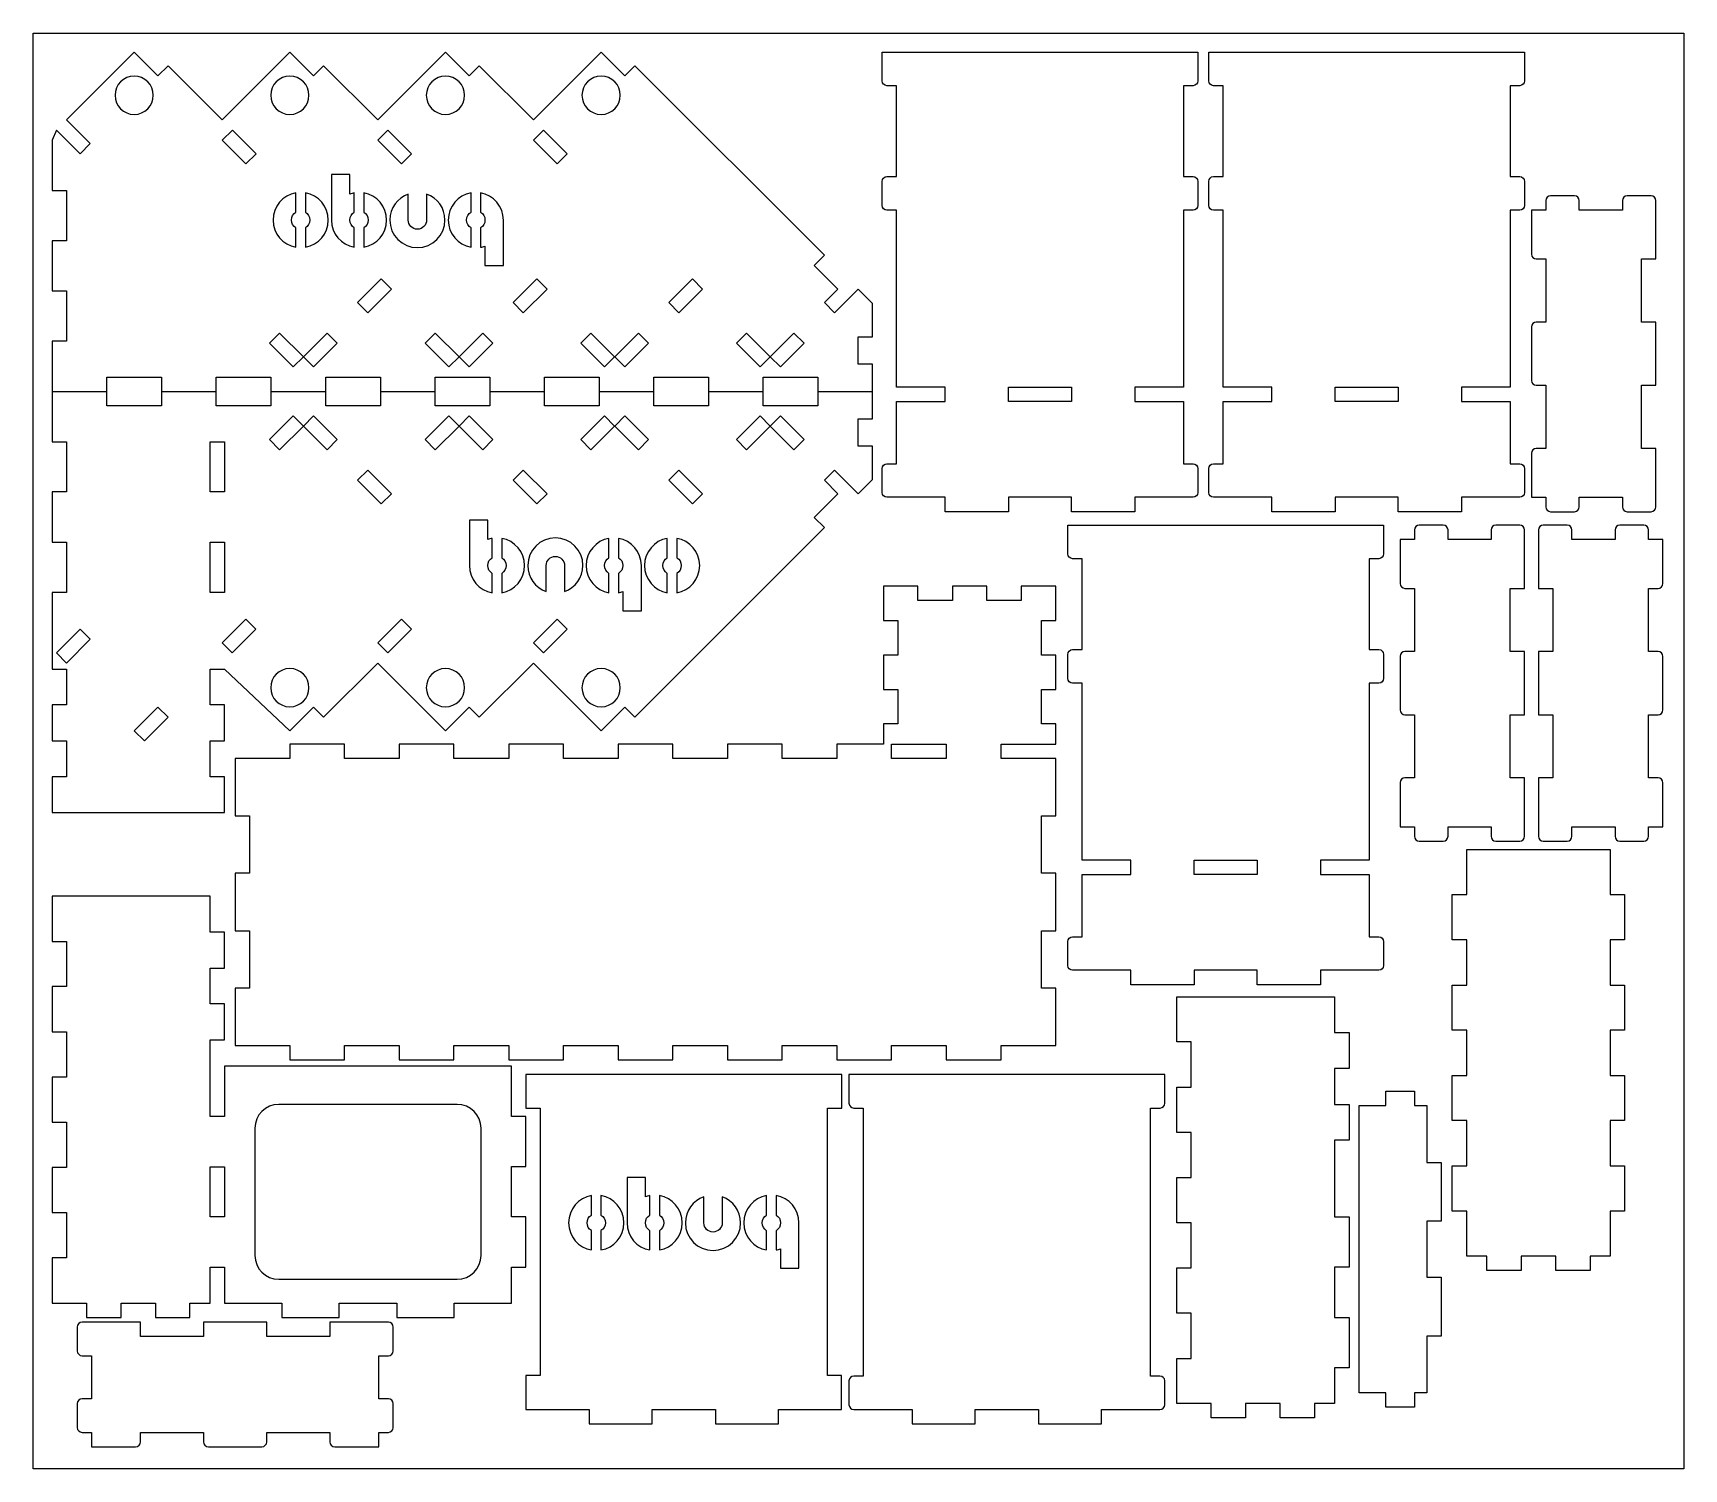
# Model space of a CAD drawing. Extents: x 0 to 345, y -300 to 0.
import ezdxf

# ---------------------------------------------------------------- set-up
doc = ezdxf.new("R2010")
doc.units = 0
doc.header["$MEASUREMENT"] = 0
doc.layers.add('LAYER_1', color=7, linetype='CONTINUOUS')

msp = doc.modelspace()

# ---------------------------------------------------------------- linework, layer by layer
at = {"layer": 'LAYER_1', "color": 7}
msp.add_lwpolyline([(345, -300), (0, -300), (0, 0), (345, 0), (345, -300)], dxfattribs=at)
at = {"layer": 'LAYER_1'}
for points in [[(175.46, -63.46), (175.46, -56.5), (172.46, -53.49), (167.5, -58.45), (165.38, -56.33), (168.2, -53.51), (163.25, -48.56), (165.38, -46.43), (125.79, -6.83), (123.67, -8.95), (118.72, -4.01), (104.58, -18.15), (93.25, -6.83), (91.13, -8.95), (86.18, -4.01), (72.04, -18.15), (60.73, -6.83), (58.6, -8.95), (53.66, -4.01), (39.51, -18.15), (28.21, -6.83), (26.09, -8.95), (21.14, -4), (7, -18.15), (11.95, -23.1), (9.83, -25.22), (4.88, -20.27), (4, -22.39), (4, -32.89), (7, -32.89), (7, -43.39), (4, -43.39), (4, -53.89), (7, -53.89), (7, -64.39), (4, -64.39), (4, -74.88), (15.43, -74.88), (15.43, -71.89), (26.86, -71.89), (26.86, -74.88), (38.29, -74.88), (38.29, -71.89), (49.72, -71.89), (49.72, -74.88), (61.16, -74.88), (61.16, -71.89), (72.59, -71.89), (72.59, -74.88), (84.01, -74.88), (84.01, -71.89), (95.44, -71.89), (95.44, -74.88), (106.87, -74.88), (106.87, -71.89), (118.31, -71.89), (118.31, -74.88), (129.74, -74.88), (129.74, -71.89), (141.17, -71.89), (141.17, -74.88), (152.6, -74.88), (152.6, -71.89), (164.03, -71.89), (164.03, -74.88), (175.46, -74.88), (175.46, -69.17), (172.46, -69.17), (172.46, -63.46), (175.46, -63.46)], [(44.48, -27.34), (39.53, -22.39), (41.66, -20.27), (46.6, -25.22), (44.48, -27.34)], [(74.16, -20.27), (79.11, -25.22), (76.99, -27.34), (72.04, -22.39), (74.16, -20.27)], [(109.52, -27.34), (104.57, -22.39), (106.69, -20.27), (111.64, -25.22), (109.52, -27.34)], [(69.94, -58.45), (67.82, -56.33), (72.77, -51.38), (74.89, -53.5), (69.94, -58.45)], [(102.46, -58.45), (100.34, -56.33), (105.29, -51.38), (107.41, -53.51), (102.46, -58.45)], [(134.98, -58.45), (132.86, -56.33), (137.81, -51.38), (139.93, -53.51), (134.98, -58.45)], [(54.37, -69.77), (49.42, -64.82), (51.54, -62.7), (56.5, -67.65), (54.37, -69.77)], [(58.63, -69.76), (56.51, -67.64), (61.46, -62.69), (63.58, -64.82), (58.63, -69.76)], [(91.14, -69.77), (89.02, -67.65), (86.9, -69.76), (81.95, -64.82), (84.07, -62.7), (89.02, -67.64), (89.02, -67.65), (93.97, -62.7), (96.09, -64.82), (91.14, -69.77)], [(119.42, -69.77), (114.47, -64.82), (116.59, -62.7), (121.54, -67.65), (119.42, -69.77)], [(123.67, -69.77), (121.55, -67.65), (126.5, -62.7), (128.62, -64.82), (123.67, -69.77)], [(156.18, -69.77), (154.06, -67.65), (151.94, -69.77), (146.99, -64.82), (149.11, -62.7), (154.06, -67.65), (154.06, -67.64), (159.01, -62.7), (161.13, -64.82), (156.18, -69.77)], [(4, -74.88), (4, -85.38), (7, -85.38), (7, -95.88), (4, -95.88), (4, -106.38), (7, -106.38), (7, -116.88), (4, -116.88), (4, -132.88), (7, -132.88), (7, -140.38), (4, -140.38), (4, -147.88), (7, -147.88), (7, -155.38), (4, -155.38), (4, -162.88), (40, -162.88), (40, -155.38), (37, -155.38), (37, -147.88), (40, -147.88), (40, -140.38), (37, -140.38), (37, -132.88), (40, -132.88), (53.66, -145.76), (58.6, -140.81), (60.73, -142.93), (72.04, -131.62), (86.18, -145.76), (91.13, -140.81), (93.25, -142.93), (104.58, -131.62), (118.72, -145.76), (123.67, -140.81), (125.79, -142.93), (165.39, -103.34), (163.25, -101.21), (168.2, -96.26), (165.38, -93.43), (167.5, -91.31), (172.46, -96.27), (175.46, -93.27), (175.46, -86.31), (172.46, -86.31), (172.46, -80.6), (175.46, -80.6), (175.46, -74.88)], [(26.86, -74.88), (26.86, -77.88), (15.43, -77.88), (15.43, -74.88)], [(49.72, -74.88), (49.72, -77.88), (38.29, -77.88), (38.29, -74.88)], [(72.59, -74.88), (72.59, -77.88), (61.16, -77.88), (61.16, -74.88)], [(95.44, -74.88), (95.44, -77.88), (84.01, -77.88), (84.01, -74.88)], [(118.31, -74.88), (118.31, -77.88), (106.87, -77.88), (106.87, -74.88)], [(141.17, -74.88), (141.17, -77.88), (129.74, -77.88), (129.74, -74.88)], [(164.03, -74.88), (164.03, -77.88), (152.6, -77.88), (152.6, -74.88)], [(217.03, -77), (203.83, -77), (203.83, -74), (217.03, -74), (217.03, -77)], [(285.29, -77), (272.09, -77), (272.09, -74), (285.29, -74), (285.29, -77)], [(54.37, -80), (56.5, -82.12), (51.54, -87.07), (49.42, -84.95), (54.37, -80)], [(58.63, -80), (63.58, -84.95), (61.46, -87.08), (56.51, -82.13), (58.63, -80)], [(86.9, -80), (89.02, -82.12), (91.14, -80), (96.09, -84.95), (93.97, -87.07), (89.02, -82.12), (89.02, -82.12), (84.07, -87.07), (81.95, -84.95), (86.9, -80)], [(119.42, -80), (121.54, -82.12), (116.59, -87.07), (114.47, -84.95), (119.42, -80)], [(123.67, -80), (128.62, -84.95), (126.5, -87.07), (121.55, -82.12), (123.67, -80)], [(151.94, -80), (154.06, -82.12), (156.18, -80), (161.13, -84.95), (159.01, -87.07), (154.06, -82.12), (154.06, -82.12), (149.11, -87.07), (146.99, -84.95), (151.94, -80)], [(37, -85.38), (40, -85.38), (40, -95.88), (37, -95.88), (37, -85.38)], [(69.94, -91.32), (74.89, -96.27), (72.77, -98.39), (67.82, -93.44), (69.94, -91.32)], [(102.46, -91.31), (107.41, -96.26), (105.29, -98.38), (100.34, -93.43), (102.46, -91.31)], [(134.98, -91.31), (139.93, -96.26), (137.81, -98.38), (132.86, -93.43), (134.98, -91.31)], [(37, -106.38), (40, -106.38), (40, -116.88), (37, -116.88), (37, -106.38)], [(42.25, -199.55), (42.25, -211.55), (53.68, -211.55), (53.68, -214.55), (65.11, -214.55), (65.11, -211.55), (76.54, -211.55), (76.54, -214.55), (87.97, -214.55), (87.97, -211.55), (99.4, -211.55), (99.4, -214.55), (110.83, -214.55), (110.83, -211.55), (122.27, -211.55), (122.27, -214.55), (133.69, -214.55), (133.69, -211.55), (145.12, -211.55), (145.12, -214.55), (156.55, -214.55), (156.55, -211.55), (167.99, -211.55), (167.99, -214.55), (179.42, -214.55), (179.42, -211.55), (190.85, -211.55), (190.85, -214.55), (202.28, -214.55), (202.28, -211.55), (213.71, -211.55), (213.71, -199.55), (210.71, -199.55), (210.71, -187.56), (213.71, -187.56), (213.71, -175.55), (210.71, -175.55), (210.71, -163.55), (213.71, -163.55), (213.71, -151.55), (202.28, -151.55), (202.28, -148.55), (213.71, -148.55), (213.71, -144.35), (210.71, -144.35), (210.71, -137.15), (213.71, -137.15), (213.71, -129.95), (210.71, -129.95), (210.71, -122.75), (213.71, -122.75), (213.71, -115.55), (206.51, -115.55), (206.51, -118.56), (199.31, -118.56), (199.31, -115.55), (192.11, -115.55), (192.11, -118.56), (184.91, -118.56), (184.91, -115.55), (177.71, -115.55), (177.71, -122.75), (180.71, -122.75), (180.71, -129.95), (177.71, -129.95), (177.71, -137.15), (180.71, -137.15), (180.71, -144.35), (177.71, -144.35), (177.71, -148.55), (167.99, -148.56), (167.99, -151.55), (156.55, -151.55), (156.55, -148.56), (145.12, -148.56), (145.12, -151.55), (133.69, -151.55), (133.69, -148.56), (122.27, -148.56), (122.27, -151.55), (110.83, -151.55), (110.83, -148.56), (99.4, -148.56), (99.4, -151.55), (87.96, -151.55), (87.96, -148.56), (76.54, -148.56), (76.54, -151.55), (65.11, -151.55), (65.11, -148.56), (53.68, -148.56), (53.68, -151.55), (42.25, -151.55), (42.25, -163.55), (45.25, -163.55), (45.25, -175.55), (42.25, -175.55), (42.25, -187.56), (45.25, -187.56), (45.25, -199.55), (42.25, -199.55)], [(41.64, -129.5), (39.52, -127.39), (44.47, -122.44), (46.59, -124.55), (41.64, -129.5)], [(74.16, -129.5), (72.04, -127.38), (76.99, -122.43), (79.11, -124.55), (74.16, -129.5)], [(106.69, -129.5), (104.57, -127.38), (109.52, -122.43), (111.64, -124.55), (106.69, -129.5)], [(7, -131.62), (4.88, -129.5), (9.83, -124.55), (11.95, -126.67), (7, -131.62), (7, -131.62)], [(26.09, -140.82), (28.21, -142.93), (28.21, -142.94), (23.27, -147.89), (21.14, -145.77), (26.09, -140.82)], [(179.42, -148.56), (190.85, -148.55), (190.85, -151.55), (179.42, -151.55), (179.42, -148.56)], [(255.83, -175.82), (242.64, -175.82), (242.64, -172.82), (255.83, -172.82), (255.83, -175.82)], [(7, -189.78), (7, -199.23), (4, -199.23), (4, -208.68), (7, -208.68), (7, -218.12), (4, -218.12), (4, -227.56), (7, -227.56), (7, -237.01), (4, -237.01), (4, -246.45), (7, -246.45), (7, -255.9), (4, -255.9), (4, -265.34), (11.2, -265.34), (11.2, -268.34), (18.4, -268.34), (18.4, -265.34), (25.6, -265.34), (25.6, -268.34), (32.8, -268.34), (32.8, -265.34), (37, -265.34), (37, -257.85), (40, -257.85), (40, -265.34), (52, -265.34), (52, -268.34), (64, -268.34), (64, -265.34), (76, -265.34), (76, -268.34), (88, -268.34), (88, -265.34), (100, -265.34), (100, -257.85), (103, -257.85), (103, -247.34), (100, -247.34), (100, -236.84), (103, -236.84), (103, -226.34), (100, -226.34), (100, -215.84), (40, -215.84), (40, -226.34), (37, -226.34), (37, -210.34), (40, -210.34), (40, -202.84), (37, -202.84), (37, -195.34), (40, -195.34), (40, -187.84), (37, -187.84), (37, -180.34), (4, -180.34), (4, -189.78), (7, -189.78)], [(168.99, -224.59), (168.99, -217.59), (103, -217.59), (103, -224.59), (106, -224.59), (106, -280.44), (103, -280.44), (103, -287.59), (116.19, -287.59), (116.19, -290.59), (129.39, -290.59), (129.39, -287.59), (142.59, -287.59), (142.59, -290.59), (155.78, -290.59), (155.78, -287.59), (168.98, -287.59), (168.98, -280.44), (166, -280.44), (166, -224.59), (168.99, -224.59)], [(37, -236.85), (40, -236.85), (40, -247.34), (37, -247.34), (37, -236.85)]]:
    msp.add_lwpolyline(points, dxfattribs=at)
at = {"layer": 'LAYER_1', "color": 1}
for points in [[(318.2, -255.55), (311, -255.55), (311, -258.55), (303.8, -258.55), (303.8, -255.55), (299.6, -255.55), (299.6, -246.11), (296.59, -246.11), (296.59, -236.66), (299.6, -236.66), (299.6, -227.22), (296.59, -227.22), (296.59, -217.78), (299.6, -217.78), (299.6, -208.33), (296.59, -208.33), (296.59, -198.89), (299.6, -198.89), (299.6, -189.44), (296.59, -189.44), (296.59, -180), (299.6, -180), (299.6, -170.55), (329.6, -170.55), (329.6, -180), (332.6, -180), (332.6, -189.44), (329.6, -189.44), (329.6, -198.89), (332.6, -198.89), (332.6, -208.33), (329.6, -208.33), (329.6, -217.78), (332.6, -217.78), (332.6, -227.22), (329.6, -227.22), (329.6, -236.66), (332.6, -236.66), (332.6, -246.11), (329.6, -246.11), (329.6, -255.55), (325.4, -255.55), (325.4, -258.55), (318.2, -258.55), (318.2, -255.55)], [(260.6, -286.33), (253.4, -286.33), (253.4, -289.33), (246.21, -289.33), (246.21, -286.33), (239.01, -286.33), (239.01, -276.89), (242, -276.89), (242, -267.44), (239.01, -267.44), (239.01, -258), (242, -258), (242, -248.55), (239.01, -248.55), (239.01, -239.11), (242, -239.11), (242, -229.67), (239.01, -229.67), (239.01, -220.22), (242, -220.22), (242, -210.77), (239.01, -210.77), (239.01, -201.33), (272, -201.33), (272, -208.83), (275, -208.83), (275, -216.33), (272, -216.33), (272, -223.83), (275, -223.83), (275, -231.33), (272, -231.33), (272, -247.33), (275, -247.33), (275, -257.84), (272, -257.84), (272, -268.33), (275, -268.33), (275, -278.84), (272, -278.84), (272, -286.33), (267.8, -286.33), (267.8, -289.33), (260.6, -289.33), (260.6, -286.33)], [(282.67, -221.09), (288.68, -221.09), (288.68, -224.09), (291.25, -224.09), (291.25, -235.94), (294.25, -235.94), (294.25, -248.24), (291.25, -248.24), (291.25, -259.94), (294.25, -259.94), (294.25, -272.24), (291.25, -272.24), (291.25, -284.09), (288.69, -284.09), (288.69, -287.09), (282.68, -287.09), (282.68, -284.09), (277.11, -284.09), (277.11, -224.09), (282.67, -224.09), (282.67, -221.09)]]:
    msp.add_lwpolyline(points, dxfattribs=at)
at = {"layer": 'LAYER_1'}
for points, knots in [([(242.42, -11), (242.98, -11), (243.43, -10.55), (243.43, -10), (243.43, -10), (243.43, -4), (243.43, -4), (243.43, -4), (177.43, -4), (177.43, -4), (177.43, -4), (177.43, -10), (177.43, -10), (177.43, -10.55), (177.88, -11), (178.43, -11), (178.43, -11), (180.43, -11), (180.43, -11), (180.43, -11), (180.43, -30), (180.43, -30), (180.43, -30), (178.43, -30), (178.43, -30), (177.88, -30), (177.43, -30.45), (177.43, -31), (177.43, -31), (177.43, -36), (177.43, -36), (177.43, -36.55), (177.88, -37), (178.43, -37), (178.43, -37), (180.43, -37), (180.43, -37), (180.43, -37), (180.43, -74), (180.43, -74), (180.43, -74), (190.63, -74), (190.63, -74), (190.63, -74), (190.63, -77), (190.63, -77), (190.63, -77), (180.43, -77), (180.43, -77), (180.43, -77), (180.43, -90), (180.43, -90), (180.43, -90), (178.43, -90), (178.43, -90), (178.43, -90), (178.43, -90), (178.43, -90), (177.88, -90), (177.43, -90.45), (177.43, -91), (177.43, -91), (177.43, -96), (177.43, -96), (177.43, -96.55), (177.88, -97), (178.43, -97), (178.43, -97), (190.63, -97), (190.63, -97), (190.63, -97), (190.63, -100), (190.63, -100), (190.63, -100), (203.83, -100), (203.83, -100), (203.83, -100), (203.83, -97), (203.83, -97), (203.83, -97), (217.03, -97), (217.03, -97), (217.03, -97), (217.03, -100), (217.03, -100), (217.03, -100), (230.23, -100), (230.23, -100), (230.23, -100), (230.23, -97), (230.23, -97), (230.23, -97), (242.42, -97), (242.42, -97), (242.98, -97), (243.43, -96.55), (243.43, -96), (243.43, -96), (243.43, -91.01), (243.43, -91.01), (243.43, -90.45), (242.98, -90), (242.42, -90), (242.42, -90), (240.43, -90), (240.43, -90), (240.43, -90), (240.43, -77), (240.43, -77), (240.43, -77), (230.23, -77), (230.23, -77), (230.23, -77), (230.23, -74), (230.23, -74), (230.23, -74), (240.42, -74), (240.42, -74), (240.42, -74), (240.42, -37), (240.42, -37), (240.42, -37), (242.42, -37), (242.42, -37), (242.98, -37), (243.43, -36.55), (243.43, -36), (243.43, -36), (243.43, -31), (243.43, -31), (243.43, -30.45), (242.98, -30), (242.42, -30), (242.42, -30), (240.42, -30), (240.42, -30), (240.42, -30), (240.43, -11), (240.43, -11), (240.43, -11), (242.42, -11), (242.42, -11)], [0, 0, 0, 0, 1, 1, 1, 2, 2, 2, 3, 3, 3, 4, 4, 4, 5, 5, 5, 6, 6, 6, 7, 7, 7, 8, 8, 8, 9, 9, 9, 10, 10, 10, 11, 11, 11, 12, 12, 12, 13, 13, 13, 14, 14, 14, 15, 15, 15, 16, 16, 16, 17, 17, 17, 18, 18, 18, 19, 19, 19, 20, 20, 20, 21, 21, 21, 22, 22, 22, 23, 23, 23, 24, 24, 24, 25, 25, 25, 26, 26, 26, 27, 27, 27, 28, 28, 28, 29, 29, 29, 30, 30, 30, 31, 31, 31, 32, 32, 32, 33, 33, 33, 34, 34, 34, 35, 35, 35, 36, 36, 36, 37, 37, 37, 38, 38, 38, 39, 39, 39, 40, 40, 40, 41, 41, 41, 42, 42, 42, 43, 43, 43, 44, 44, 44, 45, 45, 45, 46, 46, 46, 47, 47, 47, 47]), ([(310.68, -11), (311.24, -11), (311.68, -10.55), (311.68, -10), (311.68, -10), (311.68, -4), (311.68, -4), (311.68, -4), (245.69, -4), (245.69, -4), (245.69, -4), (245.69, -10), (245.69, -10), (245.69, -10.55), (246.13, -11), (246.69, -11), (246.69, -11), (248.69, -11), (248.69, -11), (248.69, -11), (248.69, -30), (248.69, -30), (248.69, -30), (246.69, -30), (246.69, -30), (246.13, -30), (245.69, -30.45), (245.69, -31), (245.69, -31), (245.69, -36), (245.69, -36), (245.69, -36.55), (246.13, -37), (246.69, -37), (246.69, -37), (248.69, -37), (248.69, -37), (248.69, -37), (248.69, -74), (248.69, -74), (248.69, -74), (258.89, -74), (258.89, -74), (258.89, -74), (258.89, -77), (258.89, -77), (258.89, -77), (248.69, -77), (248.69, -77), (248.69, -77), (248.69, -90), (248.69, -90), (248.69, -90), (246.69, -90), (246.69, -90), (246.69, -90), (246.69, -90), (246.69, -90), (246.13, -90), (245.69, -90.45), (245.69, -91), (245.69, -91), (245.69, -96), (245.69, -96), (245.69, -96.55), (246.13, -97), (246.69, -97), (246.69, -97), (258.89, -97), (258.89, -97), (258.89, -97), (258.89, -100), (258.89, -100), (258.89, -100), (272.09, -100), (272.09, -100), (272.09, -100), (272.09, -97), (272.09, -97), (272.09, -97), (285.29, -97), (285.29, -97), (285.29, -97), (285.29, -100), (285.29, -100), (285.29, -100), (298.48, -100), (298.48, -100), (298.48, -100), (298.48, -97), (298.48, -97), (298.48, -97), (310.68, -97), (310.68, -97), (311.24, -97), (311.68, -96.55), (311.68, -96), (311.68, -96), (311.68, -91.01), (311.68, -91.01), (311.68, -90.45), (311.24, -90), (310.68, -90), (310.68, -90), (308.69, -90), (308.69, -90), (308.69, -90), (308.69, -77), (308.69, -77), (308.69, -77), (298.48, -77), (298.48, -77), (298.48, -77), (298.48, -74), (298.48, -74), (298.48, -74), (308.68, -74), (308.68, -74), (308.68, -74), (308.68, -37), (308.68, -37), (308.68, -37), (310.68, -37), (310.68, -37), (311.24, -37), (311.68, -36.55), (311.68, -36), (311.68, -36), (311.68, -31), (311.68, -31), (311.68, -30.45), (311.24, -30), (310.68, -30), (310.68, -30), (308.68, -30), (308.68, -30), (308.68, -30), (308.69, -11), (308.69, -11), (308.69, -11), (310.68, -11), (310.68, -11)], [0, 0, 0, 0, 1, 1, 1, 2, 2, 2, 3, 3, 3, 4, 4, 4, 5, 5, 5, 6, 6, 6, 7, 7, 7, 8, 8, 8, 9, 9, 9, 10, 10, 10, 11, 11, 11, 12, 12, 12, 13, 13, 13, 14, 14, 14, 15, 15, 15, 16, 16, 16, 17, 17, 17, 18, 18, 18, 19, 19, 19, 20, 20, 20, 21, 21, 21, 22, 22, 22, 23, 23, 23, 24, 24, 24, 25, 25, 25, 26, 26, 26, 27, 27, 27, 28, 28, 28, 29, 29, 29, 30, 30, 30, 31, 31, 31, 32, 32, 32, 33, 33, 33, 34, 34, 34, 35, 35, 35, 36, 36, 36, 37, 37, 37, 38, 38, 38, 39, 39, 39, 40, 40, 40, 41, 41, 41, 42, 42, 42, 43, 43, 43, 44, 44, 44, 45, 45, 45, 46, 46, 46, 47, 47, 47, 47]), ([(25.14, -13), (25.14, -15.21), (23.35, -17), (21.14, -17), (18.93, -17), (17.14, -15.21), (17.14, -13), (17.14, -10.79), (18.93, -9), (21.14, -9), (23.35, -9), (25.14, -10.79), (25.14, -13)], [0, 0, 0, 0, 1, 1, 1, 2, 2, 2, 3, 3, 3, 4, 4, 4, 4]), ([(57.67, -13), (57.67, -15.21), (55.88, -17), (53.67, -17), (51.46, -17), (49.67, -15.21), (49.67, -13), (49.67, -10.79), (51.46, -9), (53.67, -9), (55.88, -9), (57.67, -10.79), (57.67, -13)], [0, 0, 0, 0, 1, 1, 1, 2, 2, 2, 3, 3, 3, 4, 4, 4, 4]), ([(90.19, -13), (90.19, -15.21), (88.4, -17), (86.19, -17), (83.98, -17), (82.19, -15.21), (82.19, -13), (82.19, -10.79), (83.98, -9), (86.19, -9), (88.4, -9), (90.19, -10.79), (90.19, -13)], [0, 0, 0, 0, 1, 1, 1, 2, 2, 2, 3, 3, 3, 4, 4, 4, 4]), ([(122.72, -13), (122.72, -15.21), (120.93, -17), (118.72, -17), (116.51, -17), (114.72, -15.21), (114.72, -13), (114.72, -10.79), (116.51, -9), (118.72, -9), (120.93, -9), (122.72, -10.79), (122.72, -13)], [0, 0, 0, 0, 1, 1, 1, 2, 2, 2, 3, 3, 3, 4, 4, 4, 4]), ([(66.21, -39.07), (66.21, -39.77), (66.57, -40.38), (67.13, -40.71), (67.13, -40.71), (67.13, -44.75), (67.13, -44.75), (64.42, -44.28), (62.36, -41.91), (62.36, -39.07), (62.36, -39.07), (62.36, -29.58), (62.36, -29.58), (62.36, -29.58), (66.21, -29.58), (66.21, -29.58), (66.21, -29.58), (66.21, -33.64), (66.21, -33.64), (66.5, -33.53), (66.81, -33.45), (67.13, -33.4), (67.13, -33.4), (67.13, -37.43), (67.13, -37.43), (66.57, -37.77), (66.21, -38.38), (66.21, -39.07)], [0, 0, 0, 0, 1, 1, 1, 2, 2, 2, 3, 3, 3, 4, 4, 4, 5, 5, 5, 6, 6, 6, 7, 7, 7, 8, 8, 8, 9, 9, 9, 9]), ([(54, -39.07), (54, -39.77), (54.37, -40.38), (54.93, -40.71), (54.93, -40.71), (54.93, -44.75), (54.93, -44.75), (52.22, -44.28), (50.16, -41.91), (50.16, -39.07), (50.16, -36.23), (52.22, -33.87), (54.93, -33.4), (54.93, -33.4), (54.93, -37.43), (54.93, -37.43), (54.37, -37.77), (54, -38.38), (54, -39.07)], [0, 0, 0, 0, 1, 1, 1, 2, 2, 2, 3, 3, 3, 4, 4, 4, 5, 5, 5, 6, 6, 6, 6]), ([(61.69, -39.07), (61.69, -41.91), (59.63, -44.28), (56.93, -44.75), (56.93, -44.75), (56.93, -40.71), (56.93, -40.71), (57.48, -40.38), (57.85, -39.77), (57.85, -39.07), (57.85, -38.38), (57.48, -37.77), (56.93, -37.43), (56.93, -37.43), (56.93, -33.4), (56.93, -33.4), (59.63, -33.87), (61.69, -36.23), (61.69, -39.07)], [0, 0, 0, 0, 1, 1, 1, 2, 2, 2, 3, 3, 3, 4, 4, 4, 5, 5, 5, 6, 6, 6, 6]), ([(73.89, -39.07), (73.89, -41.91), (71.84, -44.28), (69.13, -44.75), (69.13, -44.75), (69.13, -40.71), (69.13, -40.71), (69.68, -40.38), (70.05, -39.77), (70.05, -39.07), (70.05, -38.38), (69.68, -37.77), (69.13, -37.43), (69.13, -37.43), (69.13, -33.4), (69.13, -33.4), (71.84, -33.87), (73.89, -36.23), (73.89, -39.07)], [0, 0, 0, 0, 1, 1, 1, 2, 2, 2, 3, 3, 3, 4, 4, 4, 5, 5, 5, 6, 6, 6, 6]), ([(86.09, -39.07), (86.09, -42.26), (83.51, -44.84), (80.33, -44.84), (77.15, -44.84), (74.56, -42.26), (74.56, -39.07), (74.56, -36.56), (76.17, -34.43), (78.41, -33.64), (78.41, -33.64), (78.41, -39.07), (78.41, -39.07), (78.41, -40.13), (79.27, -40.99), (80.33, -40.99), (81.39, -40.99), (82.25, -40.13), (82.25, -39.07), (82.25, -39.07), (82.25, -33.64), (82.25, -33.64), (84.49, -34.43), (86.09, -36.56), (86.09, -39.07)], [0, 0, 0, 0, 1, 1, 1, 2, 2, 2, 3, 3, 3, 4, 4, 4, 5, 5, 5, 6, 6, 6, 7, 7, 7, 8, 8, 8, 8]), ([(90.61, -39.07), (90.61, -39.77), (90.98, -40.38), (91.53, -40.71), (91.53, -40.71), (91.53, -44.75), (91.53, -44.75), (88.82, -44.28), (86.77, -41.91), (86.77, -39.07), (86.77, -36.23), (88.82, -33.87), (91.53, -33.4), (91.53, -33.4), (91.53, -37.43), (91.53, -37.43), (90.98, -37.77), (90.61, -38.38), (90.61, -39.07)], [0, 0, 0, 0, 1, 1, 1, 2, 2, 2, 3, 3, 3, 4, 4, 4, 5, 5, 5, 6, 6, 6, 6]), ([(98.3, -39.07), (98.3, -39.07), (98.3, -48.56), (98.3, -48.56), (98.3, -48.56), (94.45, -48.56), (94.45, -48.56), (94.45, -48.56), (94.45, -44.51), (94.45, -44.51), (94.15, -44.62), (93.85, -44.7), (93.53, -44.75), (93.53, -44.75), (93.53, -40.71), (93.53, -40.71), (94.08, -40.38), (94.45, -39.77), (94.45, -39.07), (94.45, -38.38), (94.08, -37.77), (93.53, -37.43), (93.53, -37.43), (93.53, -33.4), (93.53, -33.4), (96.24, -33.87), (98.3, -36.23), (98.3, -39.07)], [0, 0, 0, 0, 1, 1, 1, 2, 2, 2, 3, 3, 3, 4, 4, 4, 5, 5, 5, 6, 6, 6, 7, 7, 7, 8, 8, 8, 9, 9, 9, 9]), ([(91.18, -111.25), (91.18, -111.25), (91.18, -101.76), (91.18, -101.76), (91.18, -101.76), (95.03, -101.76), (95.03, -101.76), (95.03, -101.76), (95.03, -105.82), (95.03, -105.82), (95.33, -105.71), (95.63, -105.63), (95.95, -105.58), (95.95, -105.58), (95.95, -109.61), (95.95, -109.61), (95.4, -109.95), (95.03, -110.56), (95.03, -111.25), (95.03, -111.95), (95.4, -112.56), (95.95, -112.89), (95.95, -112.89), (95.95, -116.93), (95.95, -116.93), (93.24, -116.46), (91.18, -114.1), (91.18, -111.25)], [0, 0, 0, 0, 1, 1, 1, 2, 2, 2, 3, 3, 3, 4, 4, 4, 5, 5, 5, 6, 6, 6, 7, 7, 7, 8, 8, 8, 9, 9, 9, 9]), ([(281.23, -109.82), (281.78, -109.82), (282.23, -109.38), (282.23, -108.82), (282.23, -108.82), (282.23, -102.82), (282.23, -102.82), (282.23, -102.82), (216.23, -102.82), (216.23, -102.82), (216.23, -102.82), (216.23, -108.82), (216.23, -108.82), (216.23, -109.37), (216.68, -109.82), (217.23, -109.82), (217.23, -109.82), (219.23, -109.82), (219.23, -109.82), (219.23, -109.82), (219.24, -128.82), (219.24, -128.82), (219.24, -128.82), (217.24, -128.82), (217.24, -128.82), (216.68, -128.82), (216.24, -129.27), (216.24, -129.82), (216.24, -129.82), (216.24, -134.82), (216.24, -134.82), (216.24, -135.38), (216.68, -135.82), (217.24, -135.82), (217.24, -135.82), (219.24, -135.82), (219.24, -135.82), (219.24, -135.82), (219.24, -172.82), (219.24, -172.82), (219.24, -172.82), (229.44, -172.82), (229.44, -172.82), (229.44, -172.82), (229.44, -175.82), (229.44, -175.82), (229.44, -175.82), (219.23, -175.82), (219.23, -175.82), (219.23, -175.82), (219.23, -188.82), (219.23, -188.82), (219.23, -188.82), (217.24, -188.83), (217.24, -188.83), (217.24, -188.83), (217.23, -188.83), (217.23, -188.83), (216.68, -188.83), (216.23, -189.27), (216.23, -189.82), (216.23, -189.82), (216.23, -194.82), (216.23, -194.82), (216.23, -195.37), (216.68, -195.82), (217.23, -195.82), (217.23, -195.82), (229.44, -195.82), (229.44, -195.82), (229.44, -195.82), (229.44, -198.82), (229.44, -198.82), (229.44, -198.82), (242.64, -198.82), (242.64, -198.82), (242.64, -198.82), (242.64, -195.82), (242.64, -195.82), (242.64, -195.82), (255.83, -195.82), (255.83, -195.82), (255.83, -195.82), (255.83, -198.82), (255.83, -198.82), (255.83, -198.82), (269.03, -198.82), (269.03, -198.82), (269.03, -198.82), (269.03, -195.82), (269.03, -195.82), (269.03, -195.82), (281.23, -195.82), (281.23, -195.82), (281.78, -195.82), (282.23, -195.38), (282.23, -194.82), (282.23, -194.82), (282.23, -189.83), (282.23, -189.83), (282.23, -189.27), (281.78, -188.83), (281.23, -188.83), (281.23, -188.83), (279.23, -188.83), (279.23, -188.83), (279.23, -188.83), (279.24, -175.82), (279.24, -175.82), (279.24, -175.82), (269.03, -175.82), (269.03, -175.82), (269.03, -175.82), (269.03, -172.82), (269.03, -172.82), (269.03, -172.82), (279.23, -172.82), (279.23, -172.82), (279.23, -172.82), (279.23, -135.82), (279.23, -135.82), (279.23, -135.82), (281.23, -135.82), (281.23, -135.82), (281.78, -135.82), (282.23, -135.38), (282.23, -134.82), (282.23, -134.82), (282.23, -129.82), (282.23, -129.82), (282.23, -129.27), (281.78, -128.82), (281.23, -128.82), (281.23, -128.82), (279.23, -128.82), (279.23, -128.82), (279.23, -128.82), (279.23, -109.82), (279.23, -109.82), (279.23, -109.82), (281.23, -109.82), (281.23, -109.82)], [0, 0, 0, 0, 1, 1, 1, 2, 2, 2, 3, 3, 3, 4, 4, 4, 5, 5, 5, 6, 6, 6, 7, 7, 7, 8, 8, 8, 9, 9, 9, 10, 10, 10, 11, 11, 11, 12, 12, 12, 13, 13, 13, 14, 14, 14, 15, 15, 15, 16, 16, 16, 17, 17, 17, 18, 18, 18, 19, 19, 19, 20, 20, 20, 21, 21, 21, 22, 22, 22, 23, 23, 23, 24, 24, 24, 25, 25, 25, 26, 26, 26, 27, 27, 27, 28, 28, 28, 29, 29, 29, 30, 30, 30, 31, 31, 31, 32, 32, 32, 33, 33, 33, 34, 34, 34, 35, 35, 35, 36, 36, 36, 37, 37, 37, 38, 38, 38, 39, 39, 39, 40, 40, 40, 41, 41, 41, 42, 42, 42, 43, 43, 43, 44, 44, 44, 45, 45, 45, 46, 46, 46, 47, 47, 47, 47]), ([(98.87, -111.25), (98.87, -110.56), (98.5, -109.95), (97.95, -109.61), (97.95, -109.61), (97.95, -105.58), (97.95, -105.58), (100.66, -106.05), (102.71, -108.41), (102.71, -111.25), (102.71, -114.1), (100.66, -116.46), (97.95, -116.93), (97.95, -116.93), (97.95, -112.89), (97.95, -112.89), (98.5, -112.56), (98.87, -111.95), (98.87, -111.25)], [0, 0, 0, 0, 1, 1, 1, 2, 2, 2, 3, 3, 3, 4, 4, 4, 5, 5, 5, 6, 6, 6, 6]), ([(103.39, -111.25), (103.39, -108.07), (105.97, -105.49), (109.15, -105.49), (112.33, -105.49), (114.91, -108.07), (114.91, -111.25), (114.91, -113.77), (113.31, -115.9), (111.07, -116.69), (111.07, -116.69), (111.07, -111.25), (111.07, -111.25), (111.07, -110.19), (110.21, -109.33), (109.15, -109.33), (108.09, -109.33), (107.23, -110.19), (107.23, -111.25), (107.23, -111.25), (107.23, -116.69), (107.23, -116.69), (104.99, -115.9), (103.39, -113.77), (103.39, -111.25)], [0, 0, 0, 0, 1, 1, 1, 2, 2, 2, 3, 3, 3, 4, 4, 4, 5, 5, 5, 6, 6, 6, 7, 7, 7, 8, 8, 8, 8]), ([(115.59, -111.25), (115.59, -108.41), (117.64, -106.05), (120.35, -105.58), (120.35, -105.58), (120.35, -109.61), (120.35, -109.61), (119.8, -109.95), (119.43, -110.56), (119.43, -111.25), (119.43, -111.95), (119.8, -112.56), (120.35, -112.89), (120.35, -112.89), (120.35, -116.93), (120.35, -116.93), (117.64, -116.46), (115.59, -114.1), (115.59, -111.25)], [0, 0, 0, 0, 1, 1, 1, 2, 2, 2, 3, 3, 3, 4, 4, 4, 5, 5, 5, 6, 6, 6, 6]), ([(123.27, -111.25), (123.27, -110.56), (122.91, -109.95), (122.35, -109.61), (122.35, -109.61), (122.35, -105.58), (122.35, -105.58), (125.06, -106.05), (127.12, -108.41), (127.12, -111.25), (127.12, -111.25), (127.12, -120.74), (127.12, -120.74), (127.12, -120.74), (123.27, -120.74), (123.27, -120.74), (123.27, -120.74), (123.27, -116.69), (123.27, -116.69), (122.98, -116.8), (122.67, -116.88), (122.35, -116.93), (122.35, -116.93), (122.35, -112.89), (122.35, -112.89), (122.91, -112.56), (123.27, -111.95), (123.27, -111.25)], [0, 0, 0, 0, 1, 1, 1, 2, 2, 2, 3, 3, 3, 4, 4, 4, 5, 5, 5, 6, 6, 6, 7, 7, 7, 8, 8, 8, 9, 9, 9, 9]), ([(127.79, -111.25), (127.79, -108.41), (129.85, -106.05), (132.55, -105.58), (132.55, -105.58), (132.55, -109.62), (132.55, -109.62), (132, -109.95), (131.63, -110.56), (131.63, -111.25), (131.63, -111.95), (132, -112.56), (132.55, -112.89), (132.55, -112.89), (132.55, -116.93), (132.55, -116.93), (129.85, -116.46), (127.79, -114.1), (127.79, -111.25)], [0, 0, 0, 0, 1, 1, 1, 2, 2, 2, 3, 3, 3, 4, 4, 4, 5, 5, 5, 6, 6, 6, 6]), ([(135.47, -111.25), (135.47, -110.56), (135.11, -109.95), (134.55, -109.62), (134.55, -109.62), (134.55, -105.58), (134.55, -105.58), (137.26, -106.05), (139.32, -108.41), (139.32, -111.25), (139.32, -114.1), (137.26, -116.46), (134.55, -116.93), (134.55, -116.93), (134.55, -112.89), (134.55, -112.89), (135.11, -112.56), (135.47, -111.95), (135.47, -111.25)], [0, 0, 0, 0, 1, 1, 1, 2, 2, 2, 3, 3, 3, 4, 4, 4, 5, 5, 5, 6, 6, 6, 6]), ([(49.67, -136.77), (49.67, -134.56), (51.46, -132.77), (53.67, -132.77), (55.88, -132.77), (57.67, -134.56), (57.67, -136.77), (57.67, -138.98), (55.88, -140.77), (53.67, -140.77), (51.46, -140.77), (49.67, -138.98), (49.67, -136.77)], [0, 0, 0, 0, 1, 1, 1, 2, 2, 2, 3, 3, 3, 4, 4, 4, 4]), ([(82.19, -136.77), (82.19, -134.56), (83.98, -132.77), (86.19, -132.77), (88.4, -132.77), (90.19, -134.56), (90.19, -136.77), (90.19, -138.98), (88.4, -140.77), (86.19, -140.77), (83.98, -140.77), (82.19, -138.98), (82.19, -136.77)], [0, 0, 0, 0, 1, 1, 1, 2, 2, 2, 3, 3, 3, 4, 4, 4, 4]), ([(114.72, -136.77), (114.72, -134.56), (116.51, -132.77), (118.72, -132.77), (120.93, -132.77), (122.72, -134.56), (122.72, -136.77), (122.72, -138.98), (120.93, -140.77), (118.72, -140.77), (116.51, -140.77), (114.72, -138.98), (114.72, -136.77)], [0, 0, 0, 0, 1, 1, 1, 2, 2, 2, 3, 3, 3, 4, 4, 4, 4]), ([(233.51, -224.59), (233.51, -224.59), (233.51, -280.59), (233.51, -280.59), (233.51, -280.59), (235.49, -280.59), (235.49, -280.59), (236.05, -280.59), (236.49, -281.04), (236.49, -281.59), (236.49, -281.59), (236.49, -286.59), (236.49, -286.59), (236.49, -287.14), (236.05, -287.59), (235.49, -287.59), (235.49, -287.59), (223.3, -287.59), (223.3, -287.59), (223.3, -287.59), (223.3, -290.59), (223.3, -290.59), (223.3, -290.59), (210.1, -290.59), (210.1, -290.59), (210.1, -290.59), (210.1, -287.59), (210.1, -287.59), (210.1, -287.59), (196.9, -287.59), (196.9, -287.59), (196.9, -287.59), (196.9, -290.59), (196.9, -290.59), (196.9, -290.59), (183.7, -290.59), (183.7, -290.59), (183.7, -290.59), (183.7, -287.59), (183.7, -287.59), (183.7, -287.59), (171.51, -287.59), (171.51, -287.59), (170.95, -287.59), (170.51, -287.14), (170.51, -286.59), (170.51, -286.59), (170.51, -281.59), (170.51, -281.59), (170.51, -281.04), (170.95, -280.59), (171.51, -280.59), (171.51, -280.59), (173.51, -280.59), (173.51, -280.59), (173.51, -280.59), (173.51, -224.59), (173.51, -224.59), (173.51, -224.59), (171.51, -224.59), (171.51, -224.59), (170.95, -224.59), (170.51, -224.14), (170.51, -223.59), (170.51, -223.59), (170.51, -217.59), (170.51, -217.59), (170.51, -217.59), (236.51, -217.59), (236.51, -217.59), (236.51, -217.59), (236.51, -223.59), (236.51, -223.59), (236.51, -224.14), (236.06, -224.59), (235.51, -224.59), (235.51, -224.59), (233.51, -224.59), (233.51, -224.59)], [0, 0, 0, 0, 1, 1, 1, 2, 2, 2, 3, 3, 3, 4, 4, 4, 5, 5, 5, 6, 6, 6, 7, 7, 7, 8, 8, 8, 9, 9, 9, 10, 10, 10, 11, 11, 11, 12, 12, 12, 13, 13, 13, 14, 14, 14, 15, 15, 15, 16, 16, 16, 17, 17, 17, 18, 18, 18, 19, 19, 19, 20, 20, 20, 21, 21, 21, 22, 22, 22, 23, 23, 23, 24, 24, 24, 25, 25, 25, 26, 26, 26, 26]), ([(46.36, -228.82), (46.36, -226.06), (48.6, -223.82), (51.36, -223.82), (51.36, -223.82), (88.63, -223.82), (88.63, -223.82), (91.39, -223.82), (93.63, -226.06), (93.63, -228.82), (93.63, -228.82), (93.63, -255.37), (93.63, -255.37), (93.63, -258.13), (91.39, -260.36), (88.63, -260.36), (88.63, -260.36), (51.36, -260.36), (51.36, -260.36), (48.6, -260.36), (46.36, -258.13), (46.36, -255.37), (46.36, -255.37), (46.36, -228.82), (46.36, -228.82)], [0, 0, 0, 0, 1, 1, 1, 2, 2, 2, 3, 3, 3, 4, 4, 4, 5, 5, 5, 6, 6, 6, 7, 7, 7, 8, 8, 8, 8]), ([(128.89, -246.94), (128.34, -247.27), (127.97, -247.88), (127.97, -248.58), (127.97, -249.27), (128.34, -249.88), (128.89, -250.22), (128.89, -250.22), (128.89, -254.25), (128.89, -254.25), (126.19, -253.78), (124.13, -251.42), (124.13, -248.58), (124.13, -248.58), (124.13, -239.09), (124.13, -239.09), (124.13, -239.09), (127.97, -239.09), (127.97, -239.09), (127.97, -239.09), (127.97, -243.14), (127.97, -243.14), (128.27, -243.04), (128.58, -242.95), (128.89, -242.9), (128.89, -242.9), (128.89, -246.94), (128.89, -246.94)], [0, 0, 0, 0, 1, 1, 1, 2, 2, 2, 3, 3, 3, 4, 4, 4, 5, 5, 5, 6, 6, 6, 7, 7, 7, 8, 8, 8, 9, 9, 9, 9]), ([(116.69, -246.94), (116.14, -247.28), (115.77, -247.88), (115.77, -248.58), (115.77, -249.27), (116.14, -249.88), (116.69, -250.21), (116.69, -250.21), (116.69, -254.25), (116.69, -254.25), (113.98, -253.78), (111.93, -251.42), (111.93, -248.58), (111.93, -245.73), (113.98, -243.37), (116.69, -242.9), (116.69, -242.9), (116.69, -246.94), (116.69, -246.94)], [0, 0, 0, 0, 1, 1, 1, 2, 2, 2, 3, 3, 3, 4, 4, 4, 5, 5, 5, 6, 6, 6, 6]), ([(118.69, -254.25), (118.69, -254.25), (118.69, -250.21), (118.69, -250.21), (119.25, -249.88), (119.61, -249.27), (119.61, -248.58), (119.61, -247.88), (119.25, -247.27), (118.69, -246.94), (118.69, -246.94), (118.69, -242.9), (118.69, -242.9), (121.4, -243.37), (123.46, -245.73), (123.46, -248.58), (123.46, -251.42), (121.4, -253.78), (118.69, -254.25)], [0, 0, 0, 0, 1, 1, 1, 2, 2, 2, 3, 3, 3, 4, 4, 4, 5, 5, 5, 6, 6, 6, 6]), ([(130.89, -254.25), (130.89, -254.25), (130.89, -250.22), (130.89, -250.22), (131.45, -249.88), (131.82, -249.27), (131.82, -248.58), (131.82, -247.88), (131.45, -247.28), (130.89, -246.94), (130.89, -246.94), (130.89, -242.9), (130.89, -242.9), (133.6, -243.37), (135.66, -245.73), (135.66, -248.58), (135.66, -251.42), (133.6, -253.78), (130.89, -254.25)], [0, 0, 0, 0, 1, 1, 1, 2, 2, 2, 3, 3, 3, 4, 4, 4, 5, 5, 5, 6, 6, 6, 6]), ([(142.1, -254.34), (138.91, -254.34), (136.33, -251.76), (136.33, -248.58), (136.33, -246.07), (137.94, -243.93), (140.18, -243.14), (140.18, -243.14), (140.18, -248.58), (140.18, -248.58), (140.18, -249.64), (141.04, -250.5), (142.1, -250.5), (143.16, -250.5), (144.02, -249.64), (144.02, -248.58), (144.02, -248.58), (144.02, -243.14), (144.02, -243.14), (146.26, -243.93), (147.86, -246.07), (147.86, -248.58), (147.86, -251.76), (145.28, -254.34), (142.1, -254.34)], [0, 0, 0, 0, 1, 1, 1, 2, 2, 2, 3, 3, 3, 4, 4, 4, 5, 5, 5, 6, 6, 6, 7, 7, 7, 8, 8, 8, 8]), ([(153.3, -246.94), (152.74, -247.28), (152.38, -247.88), (152.38, -248.58), (152.38, -249.27), (152.74, -249.88), (153.3, -250.22), (153.3, -250.22), (153.3, -254.25), (153.3, -254.25), (150.59, -253.78), (148.53, -251.42), (148.53, -248.58), (148.53, -245.73), (150.59, -243.37), (153.3, -242.9), (153.3, -242.9), (153.3, -246.94), (153.3, -246.94)], [0, 0, 0, 0, 1, 1, 1, 2, 2, 2, 3, 3, 3, 4, 4, 4, 5, 5, 5, 6, 6, 6, 6]), ([(160.06, -258.07), (160.06, -258.07), (156.22, -258.07), (156.22, -258.07), (156.22, -258.07), (156.22, -254.01), (156.22, -254.01), (155.92, -254.12), (155.61, -254.2), (155.3, -254.25), (155.3, -254.25), (155.3, -250.22), (155.3, -250.22), (155.85, -249.88), (156.22, -249.27), (156.22, -248.58), (156.22, -247.88), (155.85, -247.27), (155.3, -246.94), (155.3, -246.94), (155.3, -242.9), (155.3, -242.9), (158, -243.37), (160.06, -245.73), (160.06, -248.58), (160.06, -248.58), (160.06, -258.07), (160.06, -258.07)], [0, 0, 0, 0, 1, 1, 1, 2, 2, 2, 3, 3, 3, 4, 4, 4, 5, 5, 5, 6, 6, 6, 7, 7, 7, 8, 8, 8, 9, 9, 9, 9])]:
    msp.add_open_spline(points, degree=3, knots=knots, dxfattribs=at)
at = {"layer": 'LAYER_1', "color": 1}
for points in [[(332.13, -97), (332.13, -97), (323.13, -97), (323.13, -97), (323.13, -97), (323.13, -99), (323.13, -99), (323.13, -99.55), (322.68, -100), (322.12, -100), (322.12, -100), (317.12, -100), (317.12, -100), (316.57, -100), (316.12, -99.55), (316.12, -99), (316.12, -99), (316.12, -97), (316.12, -97), (316.12, -97), (313.12, -97), (313.12, -97), (313.12, -97), (313.12, -87.8), (313.12, -87.8), (313.12, -87.24), (313.57, -86.79), (314.12, -86.79), (314.12, -86.79), (316.12, -86.79), (316.12, -86.79), (316.12, -86.79), (316.12, -73.6), (316.12, -73.6), (316.12, -73.6), (314.12, -73.6), (314.12, -73.6), (313.57, -73.6), (313.12, -73.15), (313.12, -72.6), (313.12, -72.6), (313.12, -61.4), (313.12, -61.4), (313.12, -60.85), (313.57, -60.4), (314.12, -60.4), (314.12, -60.4), (316.12, -60.4), (316.12, -60.4), (316.12, -60.4), (316.12, -47.2), (316.12, -47.2), (316.12, -47.2), (314.12, -47.2), (314.12, -47.2), (313.57, -47.2), (313.12, -46.75), (313.12, -46.2), (313.12, -46.2), (313.12, -37.01), (313.12, -37.01), (313.12, -37.01), (316.12, -37.01), (316.12, -37.01), (316.12, -37.01), (316.12, -35), (316.12, -35), (316.12, -34.45), (316.57, -34), (317.12, -34), (317.12, -34), (322.12, -34), (322.12, -34), (322.68, -34), (323.13, -34.45), (323.13, -35), (323.13, -35), (323.13, -37), (323.13, -37), (323.13, -37), (332.13, -37), (332.13, -37), (332.13, -37), (332.13, -35), (332.13, -35), (332.13, -34.45), (332.57, -34), (333.13, -34), (333.13, -34), (338.12, -34), (338.12, -34), (338.68, -34), (339.13, -34.45), (339.13, -35), (339.13, -35), (339.13, -47.2), (339.13, -47.2), (339.13, -47.2), (336.12, -47.2), (336.12, -47.2), (336.12, -47.2), (336.12, -60.4), (336.12, -60.4), (336.12, -60.4), (339.13, -60.4), (339.13, -60.4), (339.13, -60.4), (339.13, -73.6), (339.13, -73.6), (339.13, -73.6), (336.12, -73.6), (336.12, -73.6), (336.12, -73.6), (336.12, -86.79), (336.12, -86.79), (336.12, -86.79), (339.13, -86.79), (339.13, -86.79), (339.13, -86.79), (339.13, -99), (339.13, -99), (339.13, -99.55), (338.68, -100), (338.12, -100), (338.12, -100), (333.13, -100), (333.13, -100), (332.57, -100), (332.13, -99.55), (332.13, -99), (332.13, -99), (332.13, -97), (332.13, -97)], [(304.69, -165.82), (304.69, -165.82), (295.69, -165.82), (295.69, -165.82), (295.69, -165.82), (295.69, -167.82), (295.69, -167.82), (295.69, -168.37), (295.24, -168.82), (294.68, -168.82), (294.68, -168.82), (289.68, -168.82), (289.68, -168.82), (289.13, -168.82), (288.68, -168.37), (288.68, -167.82), (288.68, -167.82), (288.68, -165.82), (288.68, -165.82), (288.68, -165.82), (285.68, -165.82), (285.68, -165.82), (285.68, -165.82), (285.68, -156.61), (285.68, -156.61), (285.68, -156.06), (286.13, -155.61), (286.68, -155.61), (286.68, -155.61), (288.68, -155.61), (288.68, -155.61), (288.68, -155.61), (288.68, -142.42), (288.68, -142.42), (288.68, -142.42), (286.68, -142.42), (286.68, -142.42), (286.13, -142.42), (285.68, -141.97), (285.68, -141.42), (285.68, -141.42), (285.68, -130.22), (285.68, -130.22), (285.68, -129.67), (286.13, -129.22), (286.68, -129.22), (286.68, -129.22), (288.68, -129.22), (288.68, -129.22), (288.68, -129.22), (288.68, -116.02), (288.68, -116.02), (288.68, -116.02), (286.68, -116.02), (286.68, -116.02), (286.13, -116.02), (285.68, -115.57), (285.68, -115.02), (285.68, -115.02), (285.68, -105.83), (285.68, -105.83), (285.68, -105.83), (288.68, -105.83), (288.68, -105.83), (288.68, -105.83), (288.68, -103.82), (288.68, -103.82), (288.68, -103.27), (289.13, -102.82), (289.68, -102.82), (289.68, -102.82), (294.68, -102.82), (294.68, -102.82), (295.24, -102.82), (295.69, -103.27), (295.69, -103.82), (295.69, -103.82), (295.69, -105.82), (295.69, -105.82), (295.69, -105.82), (304.69, -105.82), (304.69, -105.82), (304.69, -105.82), (304.69, -103.82), (304.69, -103.82), (304.69, -103.27), (305.13, -102.82), (305.69, -102.82), (305.69, -102.82), (310.68, -102.82), (310.68, -102.82), (311.24, -102.82), (311.68, -103.27), (311.68, -103.82), (311.68, -103.82), (311.68, -116.02), (311.68, -116.02), (311.68, -116.02), (308.68, -116.02), (308.68, -116.02), (308.68, -116.02), (308.68, -129.22), (308.68, -129.22), (308.68, -129.22), (311.68, -129.22), (311.68, -129.22), (311.68, -129.22), (311.68, -142.42), (311.68, -142.42), (311.68, -142.42), (308.68, -142.42), (308.68, -142.42), (308.68, -142.42), (308.68, -155.61), (308.68, -155.61), (308.68, -155.61), (311.68, -155.61), (311.68, -155.61), (311.68, -155.61), (311.68, -167.82), (311.68, -167.82), (311.68, -168.37), (311.24, -168.82), (310.68, -168.82), (310.68, -168.82), (305.69, -168.82), (305.69, -168.82), (305.13, -168.82), (304.69, -168.37), (304.69, -167.82), (304.69, -167.82), (304.69, -165.82), (304.69, -165.82)], [(321.59, -105.82), (321.59, -105.82), (330.59, -105.82), (330.59, -105.82), (330.59, -105.82), (330.59, -103.82), (330.59, -103.82), (330.59, -103.27), (331.04, -102.82), (331.6, -102.82), (331.6, -102.82), (336.6, -102.82), (336.6, -102.82), (337.15, -102.82), (337.6, -103.27), (337.6, -103.82), (337.6, -103.82), (337.6, -105.82), (337.6, -105.82), (337.6, -105.82), (340.6, -105.82), (340.6, -105.82), (340.6, -105.82), (340.6, -115.03), (340.6, -115.03), (340.6, -115.58), (340.15, -116.03), (339.6, -116.03), (339.6, -116.03), (337.6, -116.03), (337.6, -116.03), (337.6, -116.03), (337.6, -129.23), (337.6, -129.23), (337.6, -129.23), (339.6, -129.23), (339.6, -129.23), (340.15, -129.23), (340.6, -129.68), (340.6, -130.23), (340.6, -130.23), (340.6, -141.43), (340.6, -141.43), (340.6, -141.98), (340.15, -142.43), (339.6, -142.43), (339.6, -142.43), (337.6, -142.43), (337.6, -142.43), (337.6, -142.43), (337.6, -155.62), (337.6, -155.62), (337.6, -155.62), (339.6, -155.62), (339.6, -155.62), (340.15, -155.62), (340.6, -156.07), (340.6, -156.62), (340.6, -156.62), (340.6, -165.82), (340.6, -165.82), (340.6, -165.82), (337.6, -165.82), (337.6, -165.82), (337.6, -165.82), (337.6, -167.82), (337.6, -167.82), (337.6, -168.37), (337.15, -168.82), (336.6, -168.82), (336.6, -168.82), (331.6, -168.82), (331.6, -168.82), (331.04, -168.82), (330.59, -168.37), (330.59, -167.82), (330.59, -167.82), (330.59, -165.82), (330.59, -165.82), (330.59, -165.82), (321.59, -165.82), (321.59, -165.82), (321.59, -165.82), (321.59, -167.82), (321.59, -167.82), (321.59, -168.37), (321.15, -168.82), (320.59, -168.82), (320.59, -168.82), (315.6, -168.82), (315.6, -168.82), (315.04, -168.82), (314.6, -168.37), (314.6, -167.82), (314.6, -167.82), (314.6, -155.62), (314.6, -155.62), (314.6, -155.62), (317.6, -155.62), (317.6, -155.62), (317.6, -155.62), (317.6, -142.43), (317.6, -142.43), (317.6, -142.43), (314.6, -142.43), (314.6, -142.43), (314.6, -142.43), (314.6, -129.23), (314.6, -129.23), (314.6, -129.23), (317.6, -129.23), (317.6, -129.23), (317.6, -129.23), (317.6, -116.03), (317.6, -116.03), (317.6, -116.03), (314.6, -116.03), (314.6, -116.03), (314.6, -116.03), (314.6, -103.82), (314.6, -103.82), (314.6, -103.27), (315.04, -102.82), (315.6, -102.82), (315.6, -102.82), (320.59, -102.82), (320.59, -102.82), (321.15, -102.82), (321.59, -103.27), (321.59, -103.82), (321.59, -103.82), (321.59, -105.82), (321.59, -105.82)], [(72.25, -276.34), (72.25, -276.34), (72.25, -285.34), (72.25, -285.34), (72.25, -285.34), (74.25, -285.34), (74.25, -285.34), (74.8, -285.34), (75.25, -285.79), (75.25, -286.34), (75.25, -286.34), (75.25, -291.35), (75.25, -291.35), (75.25, -291.9), (74.8, -292.35), (74.25, -292.35), (74.25, -292.35), (72.25, -292.35), (72.25, -292.35), (72.25, -292.35), (72.25, -295.35), (72.25, -295.35), (72.25, -295.35), (63.04, -295.35), (63.04, -295.35), (62.49, -295.35), (62.04, -294.9), (62.04, -294.35), (62.04, -294.35), (62.04, -292.35), (62.04, -292.35), (62.04, -292.35), (48.84, -292.35), (48.84, -292.35), (48.84, -292.35), (48.84, -294.35), (48.84, -294.35), (48.84, -294.9), (48.39, -295.35), (47.84, -295.35), (47.84, -295.35), (36.64, -295.35), (36.64, -295.35), (36.09, -295.35), (35.64, -294.9), (35.64, -294.35), (35.64, -294.35), (35.64, -292.35), (35.64, -292.35), (35.64, -292.35), (22.45, -292.35), (22.45, -292.35), (22.45, -292.35), (22.45, -294.35), (22.45, -294.35), (22.45, -294.9), (22, -295.35), (21.45, -295.35), (21.45, -295.35), (12.25, -295.35), (12.25, -295.35), (12.25, -295.35), (12.25, -292.35), (12.25, -292.35), (12.25, -292.35), (10.25, -292.35), (10.25, -292.35), (9.7, -292.35), (9.25, -291.9), (9.25, -291.35), (9.25, -291.35), (9.25, -286.34), (9.25, -286.34), (9.25, -285.79), (9.7, -285.34), (10.25, -285.34), (10.25, -285.34), (12.25, -285.34), (12.25, -285.34), (12.25, -285.34), (12.25, -276.34), (12.25, -276.34), (12.25, -276.34), (10.25, -276.34), (10.25, -276.34), (9.7, -276.34), (9.25, -275.89), (9.25, -275.34), (9.25, -275.34), (9.25, -270.34), (9.25, -270.34), (9.25, -269.79), (9.7, -269.34), (10.25, -269.34), (10.25, -269.34), (22.45, -269.34), (22.45, -269.34), (22.45, -269.34), (22.45, -272.34), (22.45, -272.34), (22.45, -272.34), (35.64, -272.34), (35.64, -272.34), (35.64, -272.34), (35.64, -269.34), (35.64, -269.34), (35.64, -269.34), (48.84, -269.34), (48.84, -269.34), (48.84, -269.34), (48.84, -272.34), (48.84, -272.34), (48.84, -272.34), (62.04, -272.34), (62.04, -272.34), (62.04, -272.34), (62.04, -269.34), (62.04, -269.34), (62.04, -269.34), (74.25, -269.34), (74.25, -269.34), (74.8, -269.34), (75.25, -269.79), (75.25, -270.34), (75.25, -270.34), (75.25, -275.34), (75.25, -275.34), (75.25, -275.89), (74.8, -276.34), (74.25, -276.34), (74.25, -276.34), (72.25, -276.34), (72.25, -276.34)]]:
    msp.add_open_spline(points, degree=3, knots=[0, 0, 0, 0, 1, 1, 1, 2, 2, 2, 3, 3, 3, 4, 4, 4, 5, 5, 5, 6, 6, 6, 7, 7, 7, 8, 8, 8, 9, 9, 9, 10, 10, 10, 11, 11, 11, 12, 12, 12, 13, 13, 13, 14, 14, 14, 15, 15, 15, 16, 16, 16, 17, 17, 17, 18, 18, 18, 19, 19, 19, 20, 20, 20, 21, 21, 21, 22, 22, 22, 23, 23, 23, 24, 24, 24, 25, 25, 25, 26, 26, 26, 27, 27, 27, 28, 28, 28, 29, 29, 29, 30, 30, 30, 31, 31, 31, 32, 32, 32, 33, 33, 33, 34, 34, 34, 35, 35, 35, 36, 36, 36, 37, 37, 37, 38, 38, 38, 39, 39, 39, 40, 40, 40, 41, 41, 41, 42, 42, 42, 43, 43, 43, 44, 44, 44, 44], dxfattribs=at)

doc.saveas('drawing.dxf')
